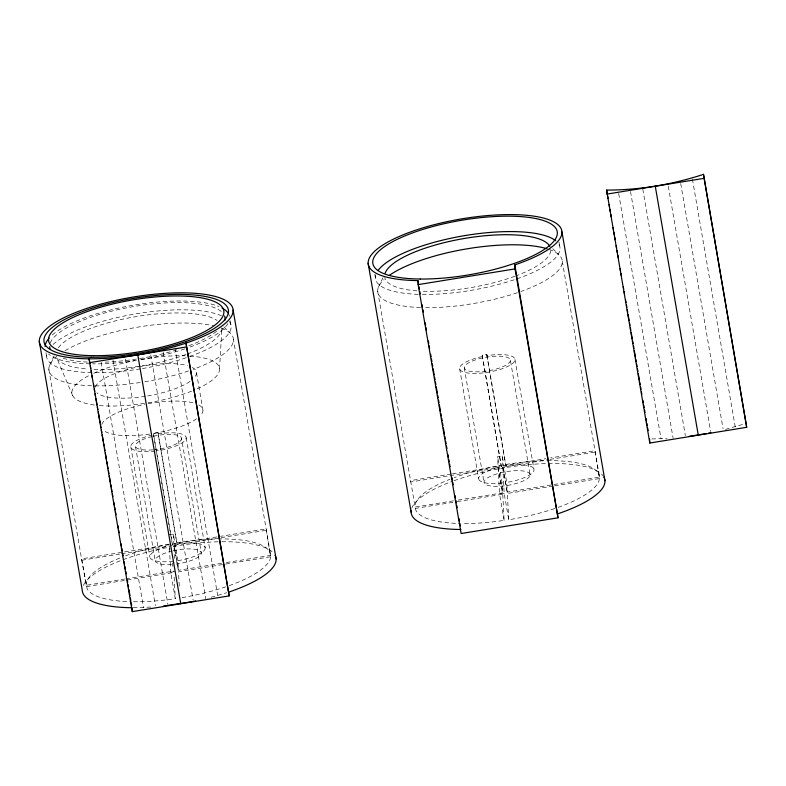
<?xml version="1.0" encoding="UTF-8"?>
<svg xmlns="http://www.w3.org/2000/svg" width="786" height="786" viewBox="0 0 786 786"><rect width="100%" height="100%" fill="white"/><g stroke="black" fill="none" stroke-linecap="round" stroke-linejoin="round"><path stroke-width="0.59" stroke-dasharray="3.93 2.95" d="M219.549 368.919L221.937 327.782A84.19 24.759 -9.8 0 1 187.225 354.044M229.257 585.609A93.554 27.51 -9.8 0 0 270.138 559.101L270.502 556.793L266.169 528.929L220.62 536.317M558.099 507.373A93.554 27.51 -9.8 0 0 598.971 480.865L599.335 478.566L595.002 450.702L550.652 457.894M49.459 365.696L54.224 355.763M378.292 287.46L383.067 277.537M725.439 429.402L744.234 423.988M211.188 597.272L226.732 592.723M482.26 356.628L479.715 357.139A28.06 8.253 -9.8 0 0 466.373 372.76A28.06 8.253 -9.8 0 0 512.58 363.427A28.06 8.253 -9.8 0 0 486.868 355.694L486.789 354.319L482.182 355.154L501.281 466.766L498.737 467.277A28.06 8.253 -9.8 0 0 478.635 478.615L459.614 368.477M169.904 545.513L172.448 545.003L172.37 543.529L153.349 433.391L157.957 432.546L177.047 544.069A28.06 8.253 -9.8 0 1 205.175 547.871L186.154 437.733M482.182 355.154L501.203 465.292L493.785 466.638A93.554 27.51 -9.8 0 0 454.239 477.633M169.186 544.108L164.942 544.875A93.554 27.51 -9.8 0 0 122.154 557.097M451.252 474.007L410.42 480.629L410.793 481.965L498.167 467.798L502.735 494.227L504.121 520.401L496.683 521.462A93.554 27.51 -9.8 0 1 462.394 523.525M452.451 473.811L498.098 466.412L497.577 456.558L502.195 455.988L506.764 482.417L507.275 492.095L599.571 477.131L562.285 261.266M507.275 492.095L502.706 465.666L545.857 458.67M554.69 508.552A93.554 27.51 -9.8 0 1 508.738 519.743L504.17 493.313L502.785 467.051L548.775 459.584M549.994 459.388L594.776 452.127M169.255 544.649L81.587 558.866L87.128 588.783A93.554 27.51 -9.8 0 0 131.233 601.722M221.593 563.336L178.442 570.331L173.873 543.902L219.422 536.514M81.96 560.202L120.258 553.992M121.457 553.796L169.334 546.034L169.953 549.64M174.639 558.414L173.952 545.278L219.942 537.821M221.151 537.624L265.933 530.363M453.414 500.829L414.988 507.068A93.554 27.51 -9.8 0 1 449.936 479.273M458.218 500.053L502.667 492.842L502.136 482.987L497.577 456.558M377.693 291.193L415.362 508.395L456.057 501.802M457.255 501.606L502.735 494.227M508.738 519.743L507.353 493.48L553.344 486.023M554.552 485.827L599.335 478.566M48.86 369.43L86.146 585.305L124.581 579.066M125.78 578.869L173.824 571.078M226.388 562.56L270.728 555.368L233.442 339.493M86.519 586.631L173.903 572.463M179.267 586.042L178.51 571.717L224.511 564.26M225.72 564.063L270.502 556.793M504.121 520.401L499.552 493.972L504.17 493.313M133.561 601.762A93.554 27.51 -9.8 0 0 167.84 599.698L175.278 598.637L170.719 572.208L175.337 571.55M502.136 482.987L499.582 483.302A28.06 8.253 -9.8 0 1 478.635 478.615M168.735 534.794L173.362 534.225L177.931 560.654L178.442 570.331M173.303 561.224L170.749 561.538A28.06 8.253 -9.8 0 1 149.821 557.028A28.06 8.253 -9.8 0 1 168.754 545.798M651.869 438.971L667.068 438.47M133.227 607.716L153.191 606.988M552.745 248.661L558.758 254.615M223.912 326.897L229.925 332.851M72.666 395.653L56.69 357.846A84.19 24.759 -9.8 0 0 88.111 369.096M415.362 508.395L415.961 510.546A93.554 27.51 -9.8 0 0 460.075 523.486M692.417 179.11L735.205 426.808M680.696 183.482L723.061 428.773M668.297 186.243L710.662 431.524M642.791 189.131L685.372 435.631M630.529 191.617L673.101 438.107M618.67 193.553L661.036 438.834M558.974 242.117L559.996 248.042M514.987 359.497L534.018 469.635A28.06 8.253 -9.8 0 1 506.764 482.417M510.379 360.253A23.384 6.878 -9.8 0 1 476.08 371.847A23.384 6.878 -9.8 0 1 475.451 359.88A23.384 6.878 -9.8 0 1 510.379 360.253L530.157 474.793A23.384 6.878 -9.8 0 1 495.868 486.387A23.384 6.878 -9.8 0 1 495.229 474.42A23.384 6.878 -9.8 0 1 530.157 474.793M486.789 354.319L505.889 465.833A28.06 8.253 -9.8 0 1 534.018 469.635M486.868 355.694L505.889 465.833M502.785 467.051L507.353 493.48M498.098 466.412L502.667 492.842M464.231 367.73L484.019 482.28M374.804 274.422L375.413 277.979M230.21 320.776L231.163 326.278M196.48 372.662L202.945 410.115M174.914 347.844L217.702 595.542M153.309 436.25A23.384 6.878 -9.8 0 1 181.537 438.48L201.324 553.03M163.183 352.216L205.765 598.706M150.794 354.977L193.16 600.258M157.957 432.546L177.047 544.069M173.952 545.278L178.51 571.717M172.448 545.003L153.349 433.391M172.242 562.855L172.861 566.46M125.495 359.074L167.87 604.365M152.14 436.515A23.384 6.878 -9.8 0 0 135.389 445.967L155.176 560.506M130.781 446.713L149.802 556.852M113.027 360.352L155.392 605.633M101.168 362.287L143.533 607.568M45.961 352.659L46.58 356.215M502.195 455.988L502.706 465.666M501.203 465.292L501.281 466.766M498.167 467.798L499.552 493.972M173.362 534.225L173.873 543.902M174.148 577.219L175.278 598.637M169.462 548.412L170.719 572.208M549.188 249.447A93.554 27.51 -9.8 0 1 520.813 291.508M517.404 292.687A93.554 27.51 -9.8 0 1 421.64 307.591M420.5 307.552A93.554 27.51 -9.8 0 1 384.167 279.482M505.811 464.457A93.554 27.51 -9.8 0 1 546.172 460.694M547.39 460.675A93.554 27.51 -9.8 0 1 599.571 477.131M559.023 244.564A93.554 27.51 -9.8 0 1 518.534 278.283A93.554 27.51 -9.8 0 1 419.351 294.367M418.211 294.337A93.554 27.51 -9.8 0 1 376.013 274.245M411.756 508.296A98.23 28.886 -9.8 0 1 452.923 481.101M453.974 480.718A98.23 28.886 -9.8 0 1 547.213 463.563M548.373 463.534A98.23 28.886 -9.8 0 1 603.402 476.267M550.75 250.636A84.19 24.759 -9.8 0 1 516.058 275.807M514.948 276.22A84.19 24.759 -9.8 0 1 421.512 291.134M416.944 290.859A84.19 24.759 -9.8 0 1 384.776 277.556M173.087 550.79A23.384 6.878 -9.8 0 1 201.275 552.666A23.384 6.878 -9.8 0 1 176.202 564.034M171.476 564.495A23.384 6.878 -9.8 0 1 155.176 560.33A23.384 6.878 -9.8 0 1 171.928 551.065M189.691 356.52A93.554 27.51 -9.8 0 0 229.099 321.179A93.554 27.51 -9.8 0 1 185.909 348.503M186.282 357.709A93.554 27.51 -9.8 0 1 141.539 368.693M140.33 368.889A93.554 27.51 -9.8 0 1 93.986 372.672M91.667 372.633A93.554 27.51 -9.8 0 1 47.18 352.482M53.045 344.494A93.554 27.51 -9.8 0 1 134.996 314.007A93.554 27.51 -9.8 0 1 221.544 315.834M83.336 585.521A98.23 28.886 -9.8 0 1 122.017 560.104M123.048 559.72A98.23 28.886 -9.8 0 1 168.459 547.341M173.058 546.496A98.23 28.886 -9.8 0 1 220.689 541.75M221.829 541.741A98.23 28.886 -9.8 0 1 272.408 552.047M205.175 547.871A28.06 8.253 -9.8 0 1 177.931 560.654M158.025 433.931A28.06 8.253 -9.8 0 1 186.144 438.097A28.06 8.253 -9.8 0 1 156.493 450.879M155.284 451.036A28.06 8.253 -9.8 0 1 130.869 447.254A28.06 8.253 -9.8 0 1 150.873 435.375M181.537 438.48A23.384 6.878 -9.8 0 1 154.017 449.769M152.848 449.867A23.384 6.878 -9.8 0 1 135.389 445.967M225.857 586.788A93.554 27.51 -9.8 0 1 181.104 597.782M86.146 585.305A93.554 27.51 -9.8 0 1 121.093 557.51M176.978 542.684A93.554 27.51 -9.8 0 1 270.728 555.368M221.564 328.116A93.554 27.51 -9.8 0 1 193.091 369.341M188.561 370.923A93.554 27.51 -9.8 0 1 142.62 382.114M140.203 382.487A93.554 27.51 -9.8 0 1 92.797 385.818M91.657 385.788A93.554 27.51 -9.8 0 1 56.887 356.343M65.041 350.674A93.554 27.51 -9.8 0 1 213.487 325.758M186.115 354.447A84.19 24.759 -9.8 0 1 140.183 366.129M138.984 366.325A84.19 24.759 -9.8 0 1 92.679 369.371M58.302 347.825A84.19 24.759 -9.8 0 1 134.838 316.817A84.19 24.759 -9.8 0 1 217.103 320.491M192.305 367.475A51.454 15.131 -9.8 0 1 193.69 378.361M190.084 381.367A51.454 15.131 -9.8 0 1 146.52 396.105M145.42 396.282A51.454 15.131 -9.8 0 1 96.894 392.784M95.283 387.076A51.454 15.131 -9.8 0 1 138.297 366.895M139.387 366.679A51.454 15.131 -9.8 0 1 187.481 365.608M198.779 404.918A51.454 15.131 -9.8 0 1 200.165 415.814M196.549 418.82A51.454 15.131 -9.8 0 1 152.995 433.548M149.674 434.059A51.454 15.131 -9.8 0 1 103.369 430.227M101.758 424.519A51.454 15.131 -9.8 0 1 144.762 404.348M148.063 403.709A51.454 15.131 -9.8 0 1 194.869 403.326M189.74 356.058A74.837 22.008 -9.8 0 1 193.72 390.288M191.597 391.153A74.837 22.008 -9.8 0 1 146.884 403.012M144.477 403.395A74.837 22.008 -9.8 0 1 96.354 405.252M94.34 405.006A74.837 22.008 -9.8 0 1 89.437 375.315M93.652 373.281A74.837 22.008 -9.8 0 1 134.927 360.528M140.93 359.399A74.837 22.008 -9.8 0 1 185.182 355.832M184.759 348.896A93.554 27.51 -9.8 0 1 138.808 360.086M136.4 360.46A93.554 27.51 -9.8 0 1 92.473 363.859M90.144 363.82A93.554 27.51 -9.8 0 1 48.575 354.054M52.279 335.003A93.554 27.51 -9.8 0 1 133.266 305.223A93.554 27.51 -9.8 0 1 218.921 306.55M228.657 313.987A93.554 27.51 -9.8 0 1 229.492 316.277M216.602 331.299A88.877 26.135 -9.8 0 1 188.778 345.791M176.801 349.878A88.877 26.135 -9.8 0 1 138.739 358.701M136.44 359.064A88.877 26.135 -9.8 0 1 102.72 362.218M87.403 362.071A88.877 26.135 -9.8 0 1 62.114 357.885M50.235 343.109A88.877 26.135 -9.8 0 1 130.23 307.159A88.877 26.135 -9.8 0 1 221.681 311.904"/><path stroke-width="1.18" d="M703.49 174.374C672.276 184.572 639.45 190.074 606.586 190.094L649.796 443.029L746.7 427.309L703.49 174.374L746.7 427.309M193.376 601.467L195.626 600.966M229.188 595.906L185.987 343.109L229.188 595.906L132.284 611.626L89.083 358.829C121.948 358.809 154.773 353.307 185.987 343.109A98.23 28.886 -9.8 0 0 209.459 295.133A98.23 28.886 -9.8 0 0 60.984 319.204A98.23 28.886 -9.8 0 0 89.083 358.829L89.918 363.663M689.027 436.348L706.28 433.567M708.579 433.155L710.878 432.732M163.537 606.035L192.226 601.673M606.802 194.122L703.706 178.402M514.83 264.872L558.031 517.807L461.127 533.527L418.132 284.62L515.036 268.9L514.83 264.872A98.23 28.886 -9.8 0 0 538.292 216.897A98.23 28.886 -9.8 0 0 389.817 240.978A98.23 28.886 -9.8 0 0 417.916 280.592L418.545 284.218M89.29 362.71L186.194 346.999M655.249 186.125L698.243 435.031M606.586 190.094L607.214 193.72M607.627 196.136L608.05 198.553M609.091 204.596L609.504 207.013M609.926 209.42L610.339 211.837M610.761 214.254L611.174 216.671M613.06 227.547L613.473 229.964M613.895 232.381L614.308 234.798M614.731 237.215L615.143 239.632M616.185 245.674L616.607 248.091M617.02 250.508L617.442 252.925M617.855 255.342L618.277 257.759M620.154 268.635L620.567 271.052M620.989 273.469L621.402 275.886M623.278 286.752L623.701 289.169M624.113 291.586L624.536 294.003M625.577 300.046L626 302.463M626.413 304.88L626.835 307.297M627.248 309.713L627.67 312.13M628.083 314.547L629.124 320.59M629.547 323.007L629.959 325.424M630.382 327.841L630.794 330.258M631.217 332.675L632.258 338.717M632.671 341.134L633.094 343.551M633.506 345.958L633.929 348.375M634.341 350.792L635.393 356.834M635.805 359.251L636.228 361.668M636.64 364.085L637.053 366.502M637.475 368.919L637.888 371.336M638.311 373.753L639.352 379.795M639.775 382.212L640.187 384.629M640.61 387.046L641.022 389.463M641.445 391.88L641.857 394.297M642.899 400.339L643.321 402.756M643.734 405.173L644.156 407.59M644.569 410.007L644.992 412.424M646.033 418.457L646.446 420.874M646.868 423.29L647.281 425.707M647.703 428.124L648.116 430.541M561.951 231.88L604.945 480.786M515.036 268.9L558.031 517.807M418.967 286.635L419.38 289.051M419.793 291.468L420.215 293.885M422.092 304.752L422.514 307.169M422.927 309.586L423.349 312.003M425.226 322.879L425.639 325.296M426.061 327.713L426.474 330.13M428.35 341.006L428.773 343.423M429.185 345.84L429.608 348.257M430.649 354.299L431.072 356.716M431.485 359.133L431.907 361.55M432.32 363.967L432.742 366.384M433.155 368.791L434.196 374.834M434.619 377.251L435.031 379.667M435.454 382.084L435.866 384.501M436.289 386.918L437.33 392.961M437.743 395.378L438.166 397.795M438.578 400.212L439.001 402.629M439.413 405.045L440.465 411.088M440.877 413.505L441.29 415.922M441.712 418.339L442.125 420.756M442.547 423.173L442.96 425.59M443.383 428.006L444.424 434.049M444.847 436.456L445.259 438.873M445.682 441.29L446.094 443.707M446.517 446.124L446.929 448.541M447.971 454.583L448.393 457M448.806 459.417L449.228 461.834M449.641 464.251L450.064 466.668M451.94 477.544L452.353 479.961M452.775 482.378L453.188 484.795M455.074 495.671L455.487 498.088M455.9 500.505L456.322 502.922M456.735 505.329L457.157 507.746M459.034 518.622L459.456 521.039M459.869 523.456L460.291 525.873M368.133 263.31L411.127 512.217M233.118 310.116L276.112 559.023M137.746 354.859L180.741 603.766M90.331 366.08L90.754 368.487M91.166 370.904L91.589 373.321M92.001 375.737L92.424 378.154M93.465 384.197L93.888 386.614M94.3 389.031L94.723 391.448M95.135 393.865L95.548 396.282M95.971 398.699L97.012 404.741M97.435 407.158L97.847 409.575M98.27 411.992L100.146 422.868M100.559 425.285L100.981 427.702M101.394 430.119L101.816 432.536M102.229 434.953L103.271 440.985M103.693 443.402L104.106 445.819M104.528 448.236L104.941 450.653M105.363 453.07L106.405 459.112M106.827 461.529L107.24 463.946M107.662 466.363L108.075 468.78M108.497 471.197L108.91 473.614M109.323 476.031L110.374 482.073M110.787 484.49L111.209 486.907M111.622 489.324L112.044 491.741M112.457 494.158L112.879 496.575M113.921 502.618L114.334 505.025M114.756 507.442L115.169 509.859M115.591 512.275L116.004 514.692M117.88 525.569L118.303 527.986M118.715 530.403L119.138 532.82M121.015 543.696L121.437 546.113M121.85 548.53L122.272 550.947M122.685 553.364L123.107 555.781M124.149 561.823L124.561 564.24M124.984 566.657L125.396 569.074M125.819 571.491L126.232 573.898M127.273 579.94L127.696 582.357M128.108 584.774L128.531 587.191M128.943 589.608L129.995 595.65M130.407 598.067L130.82 600.484M131.242 602.901L131.655 605.318M39.3 341.546L82.294 590.453A98.23 28.886 -9.8 0 0 132.077 607.735L132.284 611.626M649.58 439.001L649.796 443.029M417.916 280.592L418.132 284.62M385.179 273.125A84.19 24.759 -9.8 0 1 466.393 238.129A84.19 24.759 -9.8 0 1 549.886 246.411M389.335 275.365A93.554 27.51 -9.8 0 1 547.046 248.749M378.184 270.315A93.554 27.51 -9.8 0 1 465.037 235.564A93.554 27.51 -9.8 0 1 555.781 240.811M603.913 477.131A98.23 28.886 -9.8 0 1 557.824 513.789M460.91 529.499A98.23 28.886 -9.8 0 1 411.235 510.291M275.08 555.368A98.23 28.886 -9.8 0 1 228.981 592.015M45.057 346.488A93.554 27.51 -9.8 0 1 49.125 338.127M222.055 308.033A93.554 27.51 -9.8 0 1 228.166 313.162M224.57 315.982A88.877 26.135 -9.8 0 1 224.816 320.56M50.127 348.896A88.877 26.135 -9.8 0 1 49.675 346.655M420.166 279.02A93.554 27.51 -9.8 0 0 557.333 232.627A93.554 27.51 -9.8 0 0 417.631 231.133A93.554 27.51 -9.8 0 0 420.166 279.02M91.323 357.257A93.554 27.51 -9.8 0 0 228.5 310.863A93.554 27.51 -9.8 0 0 88.798 309.37A93.554 27.51 -9.8 0 0 91.323 357.257M93.573 355.685A88.877 26.135 -9.8 0 0 223.882 311.61A88.877 26.135 -9.8 0 0 91.166 310.195A88.877 26.135 -9.8 0 0 93.573 355.685"/></g></svg>
